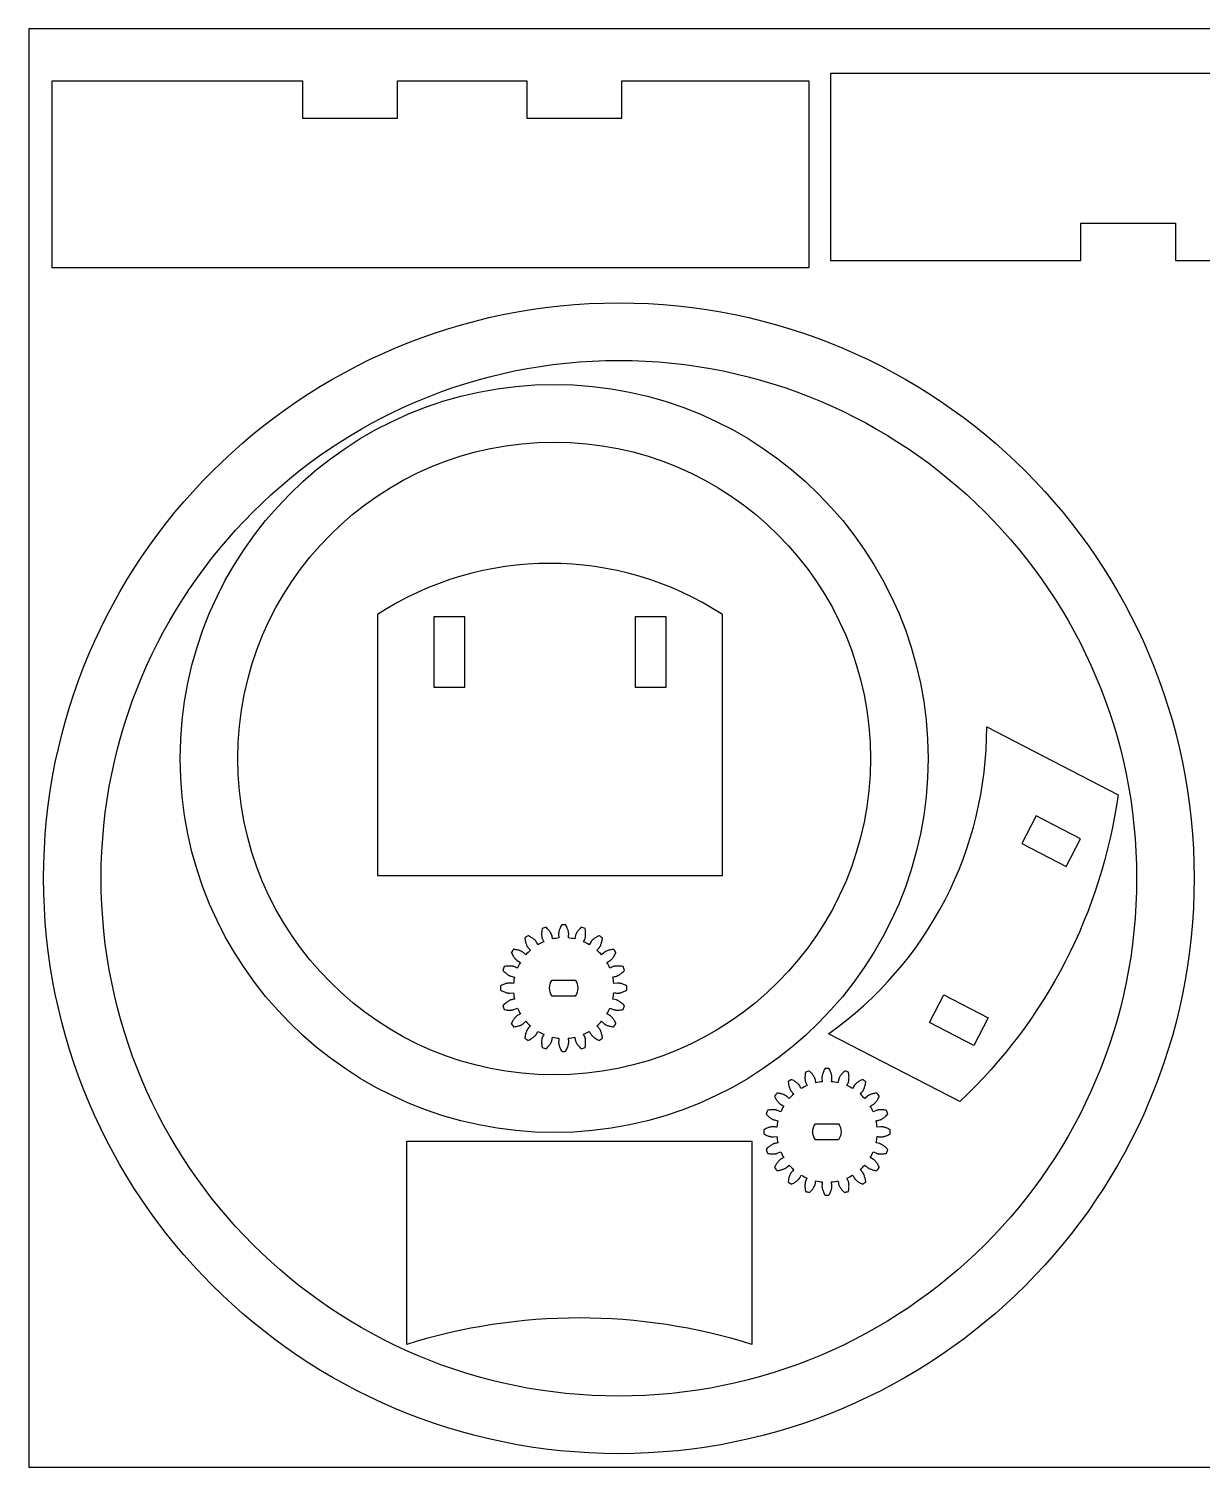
# Model space of a CAD drawing. Header units: inches. Extents: x 6 to 506, y 3 to 253.
# Drawn here: x 6.3 to 210.3, y 2.6 to 252.6 of the extents above; entities that cross this region are included whole.
import ezdxf

# ---------------------------------------------------------------- set-up
doc = ezdxf.new("R2010")
doc.units = ezdxf.units.IN
doc.header["$MEASUREMENT"] = 0

msp = doc.modelspace()

# ---------------------------------------------------------------- linework, layer by layer
for points in [[(6.29, 2.63), (506.29, 2.63), (506.29, 252.63), (6.29, 252.63)], [(141.87, 243.61), (141.87, 211.11), (10.37, 211.11), (10.37, 243.61), (53.87, 243.61), (53.87, 239.24), (53.87, 237.11), (70.37, 237.11), (70.37, 241.61), (70.37, 243.61), (92.87, 243.61), (92.87, 237.11), (109.37, 237.11), (109.37, 243.61)], [(277.14, 212.34), (277.14, 244.84), (145.64, 244.84), (145.64, 212.34), (189.14, 212.34), (189.14, 216.7), (189.14, 218.84), (205.64, 218.84), (205.64, 214.34), (205.64, 212.34), (228.14, 212.34), (228.14, 218.84), (244.64, 218.84), (244.64, 212.34)], [(76.68, 138.21), (82.08, 138.21), (82.08, 150.42), (76.68, 150.42)], [(111.68, 138.21), (117.08, 138.21), (117.08, 150.42), (111.68, 150.42)], [(181.4, 115.83), (178.92, 111.03), (186.63, 107.05), (189.11, 111.85)], [(173.07, 80.75), (170.59, 75.95), (162.88, 79.92), (165.36, 84.72)]]:
    msp.add_lwpolyline(points, close=True)
for points in [[(66.88, 105.47), (96.88, 105.47), (126.88, 105.47), (126.88, 150.81, 0.296743), (66.88, 150.81)], [(145.29, 77.97, 0.244573), (172.8, 131.29), (195.63, 119.52, -0.171573), (168.13, 66.19)], [(100.08, 94.62, 0.002475), (100.14, 95.27), (100.14, 95.29), (100.14, 95.32), (100.14, 95.36), (100.14, 95.41), (100.13, 95.47), (100.12, 95.55), (100.11, 95.63), (100.09, 95.73), (100.06, 95.83), (100.03, 95.95), (99.99, 96.07), (99.94, 96.21), (99.88, 96.35), (99.82, 96.5), (99.74, 96.66), (99.65, 96.83), (99.61, 96.91, 0.007897), (99.26, 96.91, 0.007897), (98.92, 96.91), (98.88, 96.83), (98.79, 96.66), (98.71, 96.5), (98.64, 96.35), (98.59, 96.21), (98.54, 96.07), (98.5, 95.95), (98.47, 95.83), (98.44, 95.73), (98.42, 95.63), (98.41, 95.55), (98.4, 95.47), (98.39, 95.41), (98.39, 95.36), (98.39, 95.32), (98.39, 95.29), (98.39, 95.27), (98.45, 94.62, 0.031828), (97.35, 94.45), (97.35, 94.45, 0.002475), (97.21, 95.09), (97.2, 95.1), (97.19, 95.13), (97.18, 95.17), (97.16, 95.21), (97.13, 95.27), (97.1, 95.34), (97.06, 95.42), (97.01, 95.5), (96.96, 95.59), (96.89, 95.69), (96.81, 95.8), (96.73, 95.91), (96.63, 96.03), (96.52, 96.16), (96.39, 96.28), (96.26, 96.42), (96.2, 96.47, 0.007897), (95.87, 96.37, 0.007897), (95.54, 96.26), (95.52, 96.18), (95.49, 95.99), (95.46, 95.81), (95.45, 95.65), (95.44, 95.49), (95.43, 95.35), (95.44, 95.22), (95.44, 95.1), (95.45, 94.99), (95.46, 94.89), (95.47, 94.81), (95.48, 94.74), (95.5, 94.67), (95.51, 94.63), (95.52, 94.59), (95.53, 94.56), (95.54, 94.54), (95.8, 93.94, 0.031828), (94.8, 93.44), (94.8, 93.44, 0.002475), (94.47, 94), (94.46, 94.01), (94.45, 94.04), (94.42, 94.07), (94.39, 94.11), (94.35, 94.16), (94.29, 94.21), (94.23, 94.27), (94.16, 94.34), (94.08, 94.41), (93.98, 94.48), (93.88, 94.56), (93.76, 94.64), (93.63, 94.72), (93.49, 94.81), (93.33, 94.89), (93.16, 94.97), (93.08, 95.01, 0.007897), (92.8, 94.81, 0.007897), (92.52, 94.6), (92.53, 94.52), (92.56, 94.33), (92.59, 94.16), (92.63, 93.99), (92.66, 93.84), (92.7, 93.71), (92.75, 93.58), (92.79, 93.47), (92.83, 93.37), (92.87, 93.28), (92.91, 93.2), (92.94, 93.14), (92.97, 93.08), (93, 93.04), (93.02, 93.01), (93.04, 92.98), (93.05, 92.97), (93.48, 92.48, 0.031828), (92.7, 91.69), (92.7, 91.69, 0.002475), (92.21, 92.12), (92.19, 92.13), (92.17, 92.15), (92.14, 92.17), (92.09, 92.2), (92.04, 92.23), (91.97, 92.27), (91.9, 92.31), (91.81, 92.35), (91.71, 92.39), (91.59, 92.43), (91.47, 92.47), (91.33, 92.51), (91.18, 92.55), (91.02, 92.58), (90.85, 92.62), (90.66, 92.64), (90.57, 92.65, 0.007897), (90.37, 92.38, 0.007897), (90.17, 92.09), (90.2, 92.01), (90.29, 91.85), (90.37, 91.69), (90.45, 91.55), (90.54, 91.42), (90.62, 91.3), (90.69, 91.19), (90.77, 91.1), (90.84, 91.01), (90.91, 90.94), (90.97, 90.88), (91.02, 90.83), (91.07, 90.79), (91.11, 90.75), (91.14, 90.73), (91.16, 90.71), (91.18, 90.7), (91.74, 90.37, 0.031828), (91.23, 89.38), (91.23, 89.38, 0.002475), (90.63, 89.64), (90.62, 89.64), (90.59, 89.65), (90.55, 89.66), (90.5, 89.68), (90.44, 89.69), (90.37, 89.7), (90.28, 89.72), (90.18, 89.73), (90.08, 89.74), (89.96, 89.74), (89.82, 89.74), (89.68, 89.74), (89.53, 89.73), (89.36, 89.71), (89.19, 89.69), (89, 89.66), (88.92, 89.64, 0.007897), (88.8, 89.31, 0.007897), (88.7, 88.98), (88.76, 88.92), (88.89, 88.78), (89.02, 88.66), (89.14, 88.55), (89.26, 88.45), (89.38, 88.36), (89.48, 88.28), (89.58, 88.22), (89.68, 88.16), (89.76, 88.11), (89.84, 88.07), (89.9, 88.04), (89.96, 88.02), (90.01, 88), (90.05, 87.98), (90.07, 87.97), (90.09, 87.97), (90.73, 87.83, 0.031828), (90.55, 86.73), (90.55, 86.73, 0.002475), (89.9, 86.79), (89.89, 86.79), (89.86, 86.79), (89.82, 86.79), (89.77, 86.78), (89.7, 86.78), (89.63, 86.77), (89.54, 86.75), (89.45, 86.73), (89.34, 86.71), (89.23, 86.68), (89.1, 86.64), (88.97, 86.59), (88.82, 86.53), (88.67, 86.46), (88.51, 86.39), (88.34, 86.3), (88.27, 86.26, 0.007897), (88.26, 85.91, 0.007897), (88.27, 85.56), (88.34, 85.52), (88.51, 85.43), (88.67, 85.36), (88.82, 85.29), (88.97, 85.23), (89.1, 85.19), (89.23, 85.15), (89.34, 85.11), (89.45, 85.09), (89.54, 85.07), (89.63, 85.05), (89.7, 85.04), (89.77, 85.04), (89.82, 85.03), (89.86, 85.03), (89.89, 85.03), (89.9, 85.03), (90.55, 85.09, 0.031828), (90.73, 84), (90.73, 84, 0.002475), (90.09, 83.85), (90.07, 83.85), (90.05, 83.84), (90.01, 83.83), (89.96, 83.81), (89.9, 83.78), (89.84, 83.75), (89.76, 83.71), (89.68, 83.66), (89.58, 83.6), (89.48, 83.54), (89.38, 83.46), (89.26, 83.37), (89.14, 83.27), (89.02, 83.16), (88.89, 83.04), (88.76, 82.91), (88.7, 82.84, 0.007897), (88.8, 82.51, 0.007897), (88.92, 82.18), (89, 82.17), (89.19, 82.13), (89.36, 82.11), (89.53, 82.09), (89.68, 82.09), (89.82, 82.08), (89.96, 82.08), (90.08, 82.09), (90.18, 82.09), (90.28, 82.11), (90.37, 82.12), (90.44, 82.13), (90.5, 82.14), (90.55, 82.16), (90.59, 82.17), (90.62, 82.18), (90.63, 82.18), (91.23, 82.44, 0.031828), (91.74, 81.45), (91.74, 81.45, 0.002475), (91.18, 81.12), (91.16, 81.11), (91.14, 81.09), (91.11, 81.07), (91.07, 81.03), (91.02, 80.99), (90.97, 80.94), (90.91, 80.88), (90.84, 80.81), (90.77, 80.72), (90.69, 80.63), (90.62, 80.52), (90.54, 80.41), (90.45, 80.28), (90.37, 80.13), (90.29, 79.98), (90.2, 79.81), (90.17, 79.73, 0.007897), (90.37, 79.45, 0.007897), (90.57, 79.17), (90.66, 79.18), (90.85, 79.21), (91.02, 79.24), (91.18, 79.27), (91.33, 79.31), (91.47, 79.35), (91.59, 79.39), (91.71, 79.43), (91.81, 79.48), (91.9, 79.52), (91.97, 79.55), (92.04, 79.59), (92.09, 79.62), (92.14, 79.65), (92.17, 79.67), (92.19, 79.69), (92.21, 79.7), (92.7, 80.13, 0.031828), (93.48, 79.34), (93.48, 79.34, 0.002475), (93.05, 78.85), (93.04, 78.84), (93.02, 78.82), (93, 78.78), (92.97, 78.74), (92.94, 78.69), (92.91, 78.62), (92.87, 78.54), (92.83, 78.45), (92.79, 78.35), (92.75, 78.24), (92.7, 78.12), (92.66, 77.98), (92.63, 77.83), (92.59, 77.67), (92.56, 77.49), (92.53, 77.31), (92.52, 77.22, 0.007897), (92.8, 77.01, 0.007897), (93.08, 76.81), (93.16, 76.85), (93.33, 76.93), (93.49, 77.02), (93.63, 77.1), (93.76, 77.18), (93.88, 77.26), (93.98, 77.34), (94.08, 77.42), (94.16, 77.49), (94.23, 77.55), (94.29, 77.61), (94.35, 77.67), (94.39, 77.71), (94.42, 77.75), (94.45, 77.78), (94.46, 77.81), (94.47, 77.82), (94.8, 78.38, 0.031828), (95.8, 77.88), (95.8, 77.88, 0.002475), (95.54, 77.28), (95.53, 77.26), (95.52, 77.24), (95.51, 77.2), (95.5, 77.15), (95.48, 77.09), (95.47, 77.01), (95.46, 76.93), (95.45, 76.83), (95.44, 76.72), (95.44, 76.6), (95.43, 76.47), (95.44, 76.33), (95.45, 76.17), (95.46, 76.01), (95.49, 75.83), (95.52, 75.65), (95.54, 75.56, 0.007897), (95.87, 75.45, 0.007897), (96.2, 75.35), (96.26, 75.41), (96.39, 75.54), (96.52, 75.67), (96.63, 75.79), (96.73, 75.91), (96.81, 76.02), (96.89, 76.13), (96.96, 76.23), (97.01, 76.32), (97.06, 76.41), (97.1, 76.48), (97.13, 76.55), (97.16, 76.61), (97.18, 76.65), (97.19, 76.69), (97.2, 76.72), (97.21, 76.74), (97.35, 77.37, 0.031828), (98.45, 77.2), (98.45, 77.2, 0.002475), (98.39, 76.55), (98.39, 76.53), (98.39, 76.5), (98.39, 76.46), (98.39, 76.41), (98.4, 76.35), (98.41, 76.28), (98.42, 76.19), (98.44, 76.1), (98.47, 75.99), (98.5, 75.87), (98.54, 75.75), (98.59, 75.61), (98.64, 75.47), (98.71, 75.32), (98.79, 75.16), (98.88, 74.99), (98.92, 74.92, 0.007897), (99.26, 74.91, 0.007897), (99.61, 74.92), (99.65, 74.99), (99.74, 75.16), (99.82, 75.32), (99.88, 75.47), (99.94, 75.61), (99.99, 75.75), (100.03, 75.87), (100.06, 75.99), (100.09, 76.1), (100.11, 76.19), (100.12, 76.28), (100.13, 76.35), (100.14, 76.41), (100.14, 76.46), (100.14, 76.5), (100.14, 76.53), (100.14, 76.55), (100.08, 77.2, 0.031828), (101.18, 77.37), (101.18, 77.37, 0.002475), (101.32, 76.74), (101.33, 76.72), (101.34, 76.69), (101.35, 76.65), (101.37, 76.61), (101.39, 76.55), (101.43, 76.48), (101.47, 76.41), (101.51, 76.32), (101.57, 76.23), (101.64, 76.13), (101.72, 76.02), (101.8, 75.91), (101.9, 75.79), (102.01, 75.67), (102.13, 75.54), (102.27, 75.41), (102.33, 75.35, 0.007897), (102.66, 75.45, 0.007897), (102.99, 75.56), (103.01, 75.65), (103.04, 75.83), (103.06, 76.01), (103.08, 76.17), (103.09, 76.33), (103.09, 76.47), (103.09, 76.6), (103.09, 76.72), (103.08, 76.83), (103.07, 76.93), (103.06, 77.01), (103.04, 77.09), (103.03, 77.15), (103.02, 77.2), (103.01, 77.24), (103, 77.26), (102.99, 77.28), (102.73, 77.88, 0.031828), (103.72, 78.38), (103.72, 78.38, 0.002475), (104.06, 77.82), (104.07, 77.81), (104.08, 77.78), (104.11, 77.75), (104.14, 77.71), (104.18, 77.67), (104.23, 77.61), (104.3, 77.55), (104.37, 77.49), (104.45, 77.42), (104.54, 77.34), (104.65, 77.26), (104.77, 77.18), (104.9, 77.1), (105.04, 77.02), (105.2, 76.93), (105.37, 76.85), (105.45, 76.81, 0.007897), (105.73, 77.01, 0.007897), (106.01, 77.22), (106, 77.31), (105.97, 77.49), (105.94, 77.67), (105.9, 77.83), (105.86, 77.98), (105.82, 78.12), (105.78, 78.24), (105.74, 78.35), (105.7, 78.45), (105.66, 78.54), (105.62, 78.62), (105.59, 78.69), (105.55, 78.74), (105.53, 78.78), (105.5, 78.82), (105.49, 78.84), (105.48, 78.85), (105.05, 79.34, 0.031828), (105.83, 80.13), (105.83, 80.13, 0.002475), (106.32, 79.7), (106.34, 79.69), (106.36, 79.67), (106.39, 79.65), (106.44, 79.62), (106.49, 79.59), (106.56, 79.55), (106.63, 79.52), (106.72, 79.48), (106.82, 79.43), (106.93, 79.39), (107.06, 79.35), (107.2, 79.31), (107.35, 79.27), (107.51, 79.24), (107.68, 79.21), (107.87, 79.18), (107.96, 79.17, 0.007897), (108.16, 79.45, 0.007897), (108.36, 79.73), (108.33, 79.81), (108.24, 79.98), (108.16, 80.13), (108.08, 80.28), (107.99, 80.41), (107.91, 80.52), (107.83, 80.63), (107.76, 80.72), (107.69, 80.81), (107.62, 80.88), (107.56, 80.94), (107.51, 80.99), (107.46, 81.03), (107.42, 81.07), (107.39, 81.09), (107.37, 81.11), (107.35, 81.12), (106.79, 81.45, 0.031828), (107.3, 82.44), (107.3, 82.44, 0.002475), (107.9, 82.18), (107.91, 82.18), (107.94, 82.17), (107.98, 82.16), (108.03, 82.14), (108.09, 82.13), (108.16, 82.12), (108.25, 82.11), (108.34, 82.09), (108.45, 82.09), (108.57, 82.08), (108.71, 82.08), (108.85, 82.09), (109, 82.09), (109.17, 82.11), (109.34, 82.13), (109.53, 82.17), (109.61, 82.18, 0.007897), (109.73, 82.51, 0.007897), (109.83, 82.84), (109.77, 82.91), (109.64, 83.04), (109.51, 83.16), (109.39, 83.27), (109.27, 83.37), (109.15, 83.46), (109.05, 83.54), (108.95, 83.6), (108.85, 83.66), (108.77, 83.71), (108.69, 83.75), (108.63, 83.78), (108.57, 83.81), (108.52, 83.83), (108.48, 83.84), (108.46, 83.85), (108.44, 83.85), (107.8, 84, 0.031828), (107.98, 85.09), (107.98, 85.09, 0.002475), (108.63, 85.03), (108.64, 85.03), (108.67, 85.03), (108.71, 85.03), (108.76, 85.04), (108.83, 85.04), (108.9, 85.05), (108.98, 85.07), (109.08, 85.09), (109.19, 85.11), (109.3, 85.15), (109.43, 85.19), (109.56, 85.23), (109.71, 85.29), (109.86, 85.36), (110.02, 85.43), (110.18, 85.52), (110.26, 85.56, 0.007897), (110.26, 85.91, 0.007897), (110.26, 86.26), (110.18, 86.3), (110.02, 86.39), (109.86, 86.46), (109.71, 86.53), (109.56, 86.59), (109.43, 86.64), (109.3, 86.68), (109.19, 86.71), (109.08, 86.73), (108.98, 86.75), (108.9, 86.77), (108.83, 86.78), (108.76, 86.78), (108.71, 86.79), (108.67, 86.79), (108.64, 86.79), (108.63, 86.79), (107.98, 86.73, 0.031828), (107.8, 87.83), (107.8, 87.83, 0.002475), (108.44, 87.97), (108.46, 87.97), (108.48, 87.98), (108.52, 88), (108.57, 88.02), (108.63, 88.04), (108.69, 88.07), (108.77, 88.11), (108.85, 88.16), (108.95, 88.22), (109.05, 88.28), (109.15, 88.36), (109.27, 88.45), (109.39, 88.55), (109.51, 88.66), (109.64, 88.78), (109.77, 88.92), (109.83, 88.98, 0.007897), (109.73, 89.31, 0.007897), (109.61, 89.64), (109.53, 89.66), (109.34, 89.69), (109.17, 89.71), (109, 89.73), (108.85, 89.74), (108.71, 89.74), (108.57, 89.74), (108.45, 89.74), (108.34, 89.73), (108.25, 89.72), (108.16, 89.7), (108.09, 89.69), (108.03, 89.68), (107.98, 89.66), (107.94, 89.65), (107.91, 89.64), (107.9, 89.64), (107.3, 89.38, 0.031828), (106.79, 90.37), (106.79, 90.37, 0.002475), (107.35, 90.7), (107.37, 90.71), (107.39, 90.73), (107.42, 90.75), (107.46, 90.79), (107.51, 90.83), (107.56, 90.88), (107.62, 90.94), (107.69, 91.01), (107.76, 91.1), (107.83, 91.19), (107.91, 91.3), (107.99, 91.42), (108.08, 91.55), (108.16, 91.69), (108.24, 91.85), (108.33, 92.01), (108.36, 92.09, 0.007897), (108.16, 92.38, 0.007897), (107.96, 92.65), (107.87, 92.64), (107.68, 92.62), (107.51, 92.58), (107.35, 92.55), (107.2, 92.51), (107.06, 92.47), (106.93, 92.43), (106.82, 92.39), (106.72, 92.35), (106.63, 92.31), (106.56, 92.27), (106.49, 92.23), (106.44, 92.2), (106.39, 92.17), (106.36, 92.15), (106.34, 92.13), (106.32, 92.12), (105.83, 91.69, 0.031828), (105.05, 92.48), (105.05, 92.48, 0.002475), (105.48, 92.97), (105.49, 92.98), (105.5, 93.01), (105.53, 93.04), (105.55, 93.08), (105.59, 93.14), (105.62, 93.2), (105.66, 93.28), (105.7, 93.37), (105.74, 93.47), (105.78, 93.58), (105.82, 93.71), (105.86, 93.84), (105.9, 93.99), (105.94, 94.16), (105.97, 94.33), (106, 94.52), (106.01, 94.6, 0.007897), (105.73, 94.81, 0.007897), (105.45, 95.01), (105.37, 94.97), (105.2, 94.89), (105.04, 94.81), (104.9, 94.72), (104.77, 94.64), (104.65, 94.56), (104.54, 94.48), (104.45, 94.41), (104.37, 94.34), (104.3, 94.27), (104.23, 94.21), (104.18, 94.16), (104.14, 94.11), (104.11, 94.07), (104.08, 94.04), (104.07, 94.01), (104.06, 94), (103.72, 93.44, 0.031828), (102.73, 93.94), (102.73, 93.94, 0.002475), (102.99, 94.54), (103, 94.56), (103.01, 94.59), (103.02, 94.63), (103.03, 94.67), (103.04, 94.74), (103.06, 94.81), (103.07, 94.89), (103.08, 94.99), (103.09, 95.1), (103.09, 95.22), (103.09, 95.35), (103.09, 95.49), (103.08, 95.65), (103.06, 95.81), (103.04, 95.99), (103.01, 96.18), (102.99, 96.26, 0.007897), (102.66, 96.37, 0.007897), (102.33, 96.47), (102.27, 96.42), (102.13, 96.28), (102.01, 96.16), (101.9, 96.03), (101.8, 95.91), (101.72, 95.8), (101.64, 95.69), (101.57, 95.59), (101.51, 95.5), (101.47, 95.42), (101.43, 95.34), (101.39, 95.27), (101.37, 95.21), (101.35, 95.17), (101.34, 95.13), (101.33, 95.1), (101.32, 95.09), (101.18, 94.45, 0.031828), (100.08, 94.62)], [(97.25, 87.31), (101.28, 87.31, -0.313859), (101.28, 84.51), (97.25, 84.51, -0.313859)], [(145.85, 69.64, 0.002475), (145.91, 70.29), (145.91, 70.31), (145.91, 70.33), (145.91, 70.37), (145.91, 70.43), (145.9, 70.49), (145.89, 70.56), (145.88, 70.65), (145.86, 70.74), (145.83, 70.85), (145.8, 70.96), (145.76, 71.09), (145.71, 71.22), (145.66, 71.37), (145.59, 71.52), (145.51, 71.68), (145.42, 71.85), (145.38, 71.92, 0.007897), (145.04, 71.93, 0.007897), (144.69, 71.92), (144.65, 71.85), (144.56, 71.68), (144.48, 71.52), (144.42, 71.37), (144.36, 71.22), (144.31, 71.09), (144.27, 70.96), (144.24, 70.85), (144.21, 70.74), (144.19, 70.65), (144.18, 70.56), (144.17, 70.49), (144.16, 70.43), (144.16, 70.37), (144.16, 70.33), (144.16, 70.31), (144.16, 70.29), (144.22, 69.64, 0.031828), (143.12, 69.46), (143.12, 69.46, 0.002475), (142.98, 70.1), (142.97, 70.12), (142.96, 70.15), (142.95, 70.18), (142.93, 70.23), (142.91, 70.29), (142.87, 70.36), (142.83, 70.43), (142.78, 70.52), (142.73, 70.61), (142.66, 70.71), (142.58, 70.82), (142.5, 70.93), (142.4, 71.05), (142.29, 71.17), (142.17, 71.3), (142.03, 71.43), (141.97, 71.49, 0.007897), (141.64, 71.39, 0.007897), (141.31, 71.28), (141.29, 71.19), (141.26, 71.01), (141.24, 70.83), (141.22, 70.66), (141.21, 70.51), (141.21, 70.37), (141.21, 70.24), (141.21, 70.12), (141.22, 70.01), (141.23, 69.91), (141.24, 69.83), (141.26, 69.75), (141.27, 69.69), (141.28, 69.64), (141.29, 69.6), (141.3, 69.58), (141.31, 69.56), (141.57, 68.96, 0.031828), (140.57, 68.45), (140.57, 68.45, 0.002475), (140.24, 69.02), (140.23, 69.03), (140.22, 69.05), (140.19, 69.09), (140.16, 69.12), (140.12, 69.17), (140.07, 69.23), (140, 69.29), (139.93, 69.35), (139.85, 69.42), (139.75, 69.5), (139.65, 69.57), (139.53, 69.66), (139.4, 69.74), (139.26, 69.82), (139.1, 69.91), (138.93, 69.99), (138.85, 70.03, 0.007897), (138.57, 69.83, 0.007897), (138.29, 69.62), (138.3, 69.53), (138.33, 69.35), (138.36, 69.17), (138.4, 69.01), (138.43, 68.86), (138.48, 68.72), (138.52, 68.6), (138.56, 68.48), (138.6, 68.38), (138.64, 68.29), (138.68, 68.22), (138.71, 68.15), (138.75, 68.1), (138.77, 68.05), (138.8, 68.02), (138.81, 68), (138.82, 67.98), (139.25, 67.49, 0.031828), (138.47, 66.71), (138.47, 66.71, 0.002475), (137.98, 67.14), (137.96, 67.15), (137.94, 67.17), (137.91, 67.19), (137.86, 67.22), (137.81, 67.25), (137.74, 67.28), (137.67, 67.32), (137.58, 67.36), (137.48, 67.4), (137.36, 67.45), (137.24, 67.49), (137.1, 67.53), (136.95, 67.57), (136.79, 67.6), (136.62, 67.63), (136.43, 67.66), (136.34, 67.67, 0.007897), (136.14, 67.39, 0.007897), (135.94, 67.11), (135.97, 67.03), (136.06, 66.86), (136.14, 66.71), (136.22, 66.56), (136.31, 66.43), (136.39, 66.31), (136.47, 66.21), (136.54, 66.11), (136.61, 66.03), (136.68, 65.96), (136.74, 65.9), (136.79, 65.85), (136.84, 65.8), (136.88, 65.77), (136.91, 65.75), (136.93, 65.73), (136.95, 65.72), (137.51, 65.39, 0.031828), (137, 64.4), (137, 64.4, 0.002475), (136.4, 64.65), (136.39, 64.66), (136.36, 64.67), (136.32, 64.68), (136.27, 64.69), (136.21, 64.71), (136.14, 64.72), (136.05, 64.73), (135.95, 64.74), (135.85, 64.75), (135.73, 64.76), (135.59, 64.76), (135.45, 64.75), (135.3, 64.74), (135.13, 64.73), (134.96, 64.7), (134.77, 64.67), (134.69, 64.65, 0.007897), (134.57, 64.33, 0.007897), (134.47, 63.99), (134.53, 63.93), (134.66, 63.8), (134.79, 63.67), (134.91, 63.56), (135.03, 63.46), (135.15, 63.38), (135.25, 63.3), (135.35, 63.23), (135.45, 63.18), (135.53, 63.13), (135.61, 63.09), (135.67, 63.06), (135.73, 63.03), (135.78, 63.01), (135.82, 63), (135.84, 62.99), (135.86, 62.99), (136.5, 62.84, 0.031828), (136.32, 61.74), (136.32, 61.74, 0.002475), (135.67, 61.8), (135.66, 61.8), (135.63, 61.8), (135.59, 61.8), (135.54, 61.8), (135.47, 61.79), (135.4, 61.78), (135.32, 61.77), (135.22, 61.75), (135.11, 61.72), (135, 61.69), (134.87, 61.65), (134.74, 61.6), (134.59, 61.55), (134.44, 61.48), (134.28, 61.4), (134.12, 61.32), (134.04, 61.27, 0.007897), (134.04, 60.93, 0.007897), (134.04, 60.58), (134.12, 60.54), (134.28, 60.45), (134.44, 60.37), (134.59, 60.31), (134.74, 60.25), (134.87, 60.2), (135, 60.16), (135.11, 60.13), (135.22, 60.1), (135.32, 60.08), (135.4, 60.07), (135.47, 60.06), (135.54, 60.05), (135.59, 60.05), (135.63, 60.05), (135.66, 60.05), (135.67, 60.05), (136.32, 60.11, 0.031828), (136.5, 59.01), (136.5, 59.01, 0.002475), (135.86, 58.87), (135.84, 58.86), (135.82, 58.85), (135.78, 58.84), (135.73, 58.82), (135.67, 58.8), (135.61, 58.76), (135.53, 58.72), (135.45, 58.68), (135.35, 58.62), (135.25, 58.55), (135.15, 58.48), (135.03, 58.39), (134.91, 58.29), (134.79, 58.18), (134.66, 58.06), (134.53, 57.92), (134.47, 57.86, 0.007897), (134.57, 57.53, 0.007897), (134.69, 57.2), (134.77, 57.18), (134.96, 57.15), (135.13, 57.13), (135.3, 57.11), (135.45, 57.1), (135.59, 57.1), (135.73, 57.1), (135.85, 57.1), (135.95, 57.11), (136.05, 57.12), (136.14, 57.13), (136.21, 57.15), (136.27, 57.16), (136.32, 57.17), (136.36, 57.18), (136.39, 57.19), (136.4, 57.2), (137, 57.46, 0.031828), (137.51, 56.47), (137.51, 56.47, 0.002475), (136.95, 56.13), (136.93, 56.12), (136.91, 56.11), (136.88, 56.08), (136.84, 56.05), (136.79, 56.01), (136.74, 55.96), (136.68, 55.9), (136.61, 55.82), (136.54, 55.74), (136.47, 55.65), (136.39, 55.54), (136.31, 55.42), (136.22, 55.29), (136.14, 55.15), (136.06, 54.99), (135.97, 54.82), (135.94, 54.75, 0.007897), (136.14, 54.46, 0.007897), (136.34, 54.18), (136.43, 54.19), (136.62, 54.22), (136.79, 54.25), (136.95, 54.29), (137.1, 54.33), (137.24, 54.37), (137.36, 54.41), (137.48, 54.45), (137.58, 54.49), (137.67, 54.53), (137.74, 54.57), (137.81, 54.6), (137.86, 54.64), (137.91, 54.66), (137.94, 54.69), (137.96, 54.7), (137.98, 54.71), (138.47, 55.15, 0.031828), (139.25, 54.36), (139.25, 54.36, 0.002475), (138.82, 53.87), (138.81, 53.86), (138.8, 53.83), (138.77, 53.8), (138.75, 53.76), (138.71, 53.7), (138.68, 53.64), (138.64, 53.56), (138.6, 53.47), (138.56, 53.37), (138.52, 53.26), (138.48, 53.13), (138.43, 52.99), (138.4, 52.84), (138.36, 52.68), (138.33, 52.51), (138.3, 52.32), (138.29, 52.24, 0.007897), (138.57, 52.03, 0.007897), (138.85, 51.83), (138.93, 51.86), (139.1, 51.95), (139.26, 52.03), (139.4, 52.12), (139.53, 52.2), (139.65, 52.28), (139.75, 52.36), (139.85, 52.43), (139.93, 52.5), (140, 52.57), (140.07, 52.63), (140.12, 52.68), (140.16, 52.73), (140.19, 52.77), (140.22, 52.8), (140.23, 52.82), (140.24, 52.84), (140.57, 53.4, 0.031828), (141.57, 52.89), (141.57, 52.89, 0.002475), (141.31, 52.29), (141.3, 52.28), (141.29, 52.25), (141.28, 52.21), (141.27, 52.16), (141.26, 52.1), (141.24, 52.03), (141.23, 51.94), (141.22, 51.85), (141.21, 51.74), (141.21, 51.62), (141.21, 51.49), (141.21, 51.34), (141.22, 51.19), (141.24, 51.02), (141.26, 50.85), (141.29, 50.66), (141.31, 50.58, 0.007897), (141.64, 50.47, 0.007897), (141.97, 50.36), (142.03, 50.42), (142.17, 50.55), (142.29, 50.68), (142.4, 50.81), (142.5, 50.92), (142.58, 51.04), (142.66, 51.14), (142.73, 51.24), (142.78, 51.34), (142.83, 51.42), (142.87, 51.5), (142.91, 51.57), (142.93, 51.62), (142.95, 51.67), (142.96, 51.71), (142.97, 51.74), (142.98, 51.75), (143.12, 52.39, 0.031828), (144.22, 52.21), (144.22, 52.21, 0.002475), (144.16, 51.57), (144.16, 51.55), (144.16, 51.52), (144.16, 51.48), (144.16, 51.43), (144.17, 51.37), (144.18, 51.29), (144.19, 51.21), (144.21, 51.11), (144.24, 51.01), (144.27, 50.89), (144.31, 50.76), (144.36, 50.63), (144.42, 50.49), (144.48, 50.33), (144.56, 50.17), (144.65, 50.01), (144.69, 49.93, 0.007897), (145.04, 49.93, 0.007897), (145.38, 49.93), (145.42, 50.01), (145.51, 50.17), (145.59, 50.33), (145.66, 50.49), (145.71, 50.63), (145.76, 50.76), (145.8, 50.89), (145.83, 51.01), (145.86, 51.11), (145.88, 51.21), (145.89, 51.29), (145.9, 51.37), (145.91, 51.43), (145.91, 51.48), (145.91, 51.52), (145.91, 51.55), (145.91, 51.57), (145.85, 52.21, 0.031828), (146.95, 52.39), (146.95, 52.39, 0.002475), (147.09, 51.75), (147.1, 51.74), (147.11, 51.71), (147.12, 51.67), (147.14, 51.62), (147.16, 51.57), (147.2, 51.5), (147.24, 51.42), (147.29, 51.34), (147.34, 51.24), (147.41, 51.14), (147.49, 51.04), (147.57, 50.92), (147.67, 50.81), (147.78, 50.68), (147.9, 50.55), (148.04, 50.42), (148.1, 50.36, 0.007897), (148.43, 50.47, 0.007897), (148.76, 50.58), (148.78, 50.66), (148.81, 50.85), (148.83, 51.02), (148.85, 51.19), (148.86, 51.34), (148.87, 51.49), (148.86, 51.62), (148.86, 51.74), (148.85, 51.85), (148.84, 51.94), (148.83, 52.03), (148.81, 52.1), (148.8, 52.16), (148.79, 52.21), (148.78, 52.25), (148.77, 52.28), (148.76, 52.29), (148.5, 52.89, 0.031828), (149.5, 53.4), (149.5, 53.4, 0.002475), (149.83, 52.84), (149.84, 52.82), (149.85, 52.8), (149.88, 52.77), (149.91, 52.73), (149.95, 52.68), (150, 52.63), (150.07, 52.57), (150.14, 52.5), (150.22, 52.43), (150.32, 52.36), (150.42, 52.28), (150.54, 52.2), (150.67, 52.12), (150.81, 52.03), (150.97, 51.95), (151.14, 51.86), (151.22, 51.83, 0.007897), (151.5, 52.03, 0.007897), (151.78, 52.24), (151.77, 52.32), (151.74, 52.51), (151.71, 52.68), (151.67, 52.84), (151.64, 52.99), (151.59, 53.13), (151.55, 53.26), (151.51, 53.37), (151.47, 53.47), (151.43, 53.56), (151.39, 53.64), (151.36, 53.7), (151.33, 53.76), (151.3, 53.8), (151.27, 53.83), (151.26, 53.86), (151.25, 53.87), (150.82, 54.36, 0.031828), (151.6, 55.15), (151.6, 55.15, 0.002475), (152.09, 54.71), (152.11, 54.7), (152.13, 54.69), (152.16, 54.66), (152.21, 54.64), (152.26, 54.6), (152.33, 54.57), (152.4, 54.53), (152.49, 54.49), (152.59, 54.45), (152.71, 54.41), (152.83, 54.37), (152.97, 54.33), (153.12, 54.29), (153.28, 54.25), (153.45, 54.22), (153.64, 54.19), (153.73, 54.18, 0.007897), (153.93, 54.46, 0.007897), (154.13, 54.75), (154.1, 54.82), (154.01, 54.99), (153.93, 55.15), (153.85, 55.29), (153.76, 55.42), (153.68, 55.54), (153.6, 55.65), (153.53, 55.74), (153.46, 55.82), (153.39, 55.9), (153.33, 55.96), (153.28, 56.01), (153.23, 56.05), (153.19, 56.08), (153.16, 56.11), (153.14, 56.12), (153.12, 56.13), (152.56, 56.47, 0.031828), (153.07, 57.46), (153.07, 57.46, 0.002475), (153.67, 57.2), (153.68, 57.19), (153.71, 57.18), (153.75, 57.17), (153.8, 57.16), (153.86, 57.15), (153.93, 57.13), (154.02, 57.12), (154.12, 57.11), (154.22, 57.1), (154.34, 57.1), (154.48, 57.1), (154.62, 57.1), (154.77, 57.11), (154.94, 57.13), (155.11, 57.15), (155.3, 57.18), (155.38, 57.2, 0.007897), (155.5, 57.53, 0.007897), (155.6, 57.86), (155.54, 57.92), (155.41, 58.06), (155.28, 58.18), (155.16, 58.29), (155.04, 58.39), (154.92, 58.48), (154.82, 58.55), (154.72, 58.62), (154.62, 58.68), (154.54, 58.72), (154.46, 58.76), (154.4, 58.8), (154.34, 58.82), (154.29, 58.84), (154.25, 58.85), (154.23, 58.86), (154.21, 58.87), (153.57, 59.01, 0.031828), (153.75, 60.11), (153.75, 60.11, 0.002475), (154.4, 60.05), (154.41, 60.05), (154.44, 60.05), (154.48, 60.05), (154.53, 60.05), (154.6, 60.06), (154.67, 60.07), (154.76, 60.08), (154.85, 60.1), (154.96, 60.13), (155.07, 60.16), (155.2, 60.2), (155.33, 60.25), (155.48, 60.31), (155.63, 60.37), (155.79, 60.45), (155.96, 60.54), (156.03, 60.58, 0.007897), (156.04, 60.93, 0.007897), (156.03, 61.27), (155.96, 61.32), (155.79, 61.4), (155.63, 61.48), (155.48, 61.55), (155.33, 61.6), (155.2, 61.65), (155.07, 61.69), (154.96, 61.72), (154.85, 61.75), (154.76, 61.77), (154.67, 61.78), (154.6, 61.79), (154.53, 61.8), (154.48, 61.8), (154.44, 61.8), (154.41, 61.8), (154.4, 61.8), (153.75, 61.74, 0.031828), (153.57, 62.84), (153.57, 62.84, 0.002475), (154.21, 62.99), (154.23, 62.99), (154.25, 63), (154.29, 63.01), (154.34, 63.03), (154.4, 63.06), (154.46, 63.09), (154.54, 63.13), (154.62, 63.18), (154.72, 63.23), (154.82, 63.3), (154.92, 63.38), (155.04, 63.46), (155.16, 63.56), (155.28, 63.67), (155.41, 63.8), (155.54, 63.93), (155.6, 63.99, 0.007897), (155.5, 64.33, 0.007897), (155.38, 64.65), (155.3, 64.67), (155.11, 64.7), (154.94, 64.73), (154.77, 64.74), (154.62, 64.75), (154.48, 64.76), (154.34, 64.76), (154.22, 64.75), (154.12, 64.74), (154.02, 64.73), (153.93, 64.72), (153.86, 64.71), (153.8, 64.69), (153.75, 64.68), (153.71, 64.67), (153.68, 64.66), (153.67, 64.65), (153.07, 64.4, 0.031828), (152.56, 65.39), (152.56, 65.39, 0.002475), (153.12, 65.72), (153.14, 65.73), (153.16, 65.75), (153.19, 65.77), (153.23, 65.8), (153.28, 65.85), (153.33, 65.9), (153.39, 65.96), (153.46, 66.03), (153.53, 66.11), (153.6, 66.21), (153.68, 66.31), (153.76, 66.43), (153.85, 66.56), (153.93, 66.71), (154.01, 66.86), (154.1, 67.03), (154.13, 67.11, 0.007897), (153.93, 67.39, 0.007897), (153.73, 67.67), (153.64, 67.66), (153.45, 67.63), (153.28, 67.6), (153.12, 67.57), (152.97, 67.53), (152.83, 67.49), (152.71, 67.45), (152.59, 67.4), (152.49, 67.36), (152.4, 67.32), (152.33, 67.28), (152.26, 67.25), (152.21, 67.22), (152.16, 67.19), (152.13, 67.17), (152.11, 67.15), (152.09, 67.14), (151.6, 66.71, 0.031828), (150.82, 67.49), (150.82, 67.49, 0.002475), (151.25, 67.98), (151.26, 68), (151.27, 68.02), (151.3, 68.05), (151.33, 68.1), (151.36, 68.15), (151.39, 68.22), (151.43, 68.29), (151.47, 68.38), (151.51, 68.48), (151.55, 68.6), (151.59, 68.72), (151.64, 68.86), (151.67, 69.01), (151.71, 69.17), (151.74, 69.35), (151.77, 69.53), (151.78, 69.62, 0.007897), (151.5, 69.83, 0.007897), (151.22, 70.03), (151.14, 69.99), (150.97, 69.91), (150.81, 69.82), (150.67, 69.74), (150.54, 69.66), (150.42, 69.57), (150.32, 69.5), (150.22, 69.42), (150.14, 69.35), (150.07, 69.29), (150, 69.23), (149.95, 69.17), (149.91, 69.12), (149.88, 69.09), (149.85, 69.05), (149.84, 69.03), (149.83, 69.02), (149.5, 68.45, 0.031828), (148.5, 68.96), (148.5, 68.96, 0.002475), (148.76, 69.56), (148.77, 69.58), (148.78, 69.6), (148.79, 69.64), (148.8, 69.69), (148.81, 69.75), (148.83, 69.83), (148.84, 69.91), (148.85, 70.01), (148.86, 70.12), (148.86, 70.24), (148.87, 70.37), (148.86, 70.51), (148.85, 70.66), (148.83, 70.83), (148.81, 71.01), (148.78, 71.19), (148.76, 71.28, 0.007897), (148.43, 71.39, 0.007897), (148.1, 71.49), (148.04, 71.43), (147.9, 71.3), (147.78, 71.17), (147.67, 71.05), (147.57, 70.93), (147.49, 70.82), (147.41, 70.71), (147.34, 70.61), (147.29, 70.52), (147.24, 70.43), (147.2, 70.36), (147.16, 70.29), (147.14, 70.23), (147.12, 70.18), (147.11, 70.15), (147.1, 70.12), (147.09, 70.1), (146.95, 69.46, 0.031828), (145.85, 69.64)], [(143.02, 62.33), (147.05, 62.33, -0.313859), (147.05, 59.53), (143.02, 59.53, -0.313859)], [(131.99, 23.97, 0.153536), (71.99, 23.97), (71.99, 59.32), (131.99, 59.32)]]:
    msp.add_lwpolyline(points, format="xyb", close=True)
for centre, radius in [((108.87, 104.99), 100), ((108.87, 104.99), 90), ((97.61, 125.81), 65), ((97.61, 125.81), 55)]:
    msp.add_circle(centre, radius)

doc.saveas('drawing.dxf')
